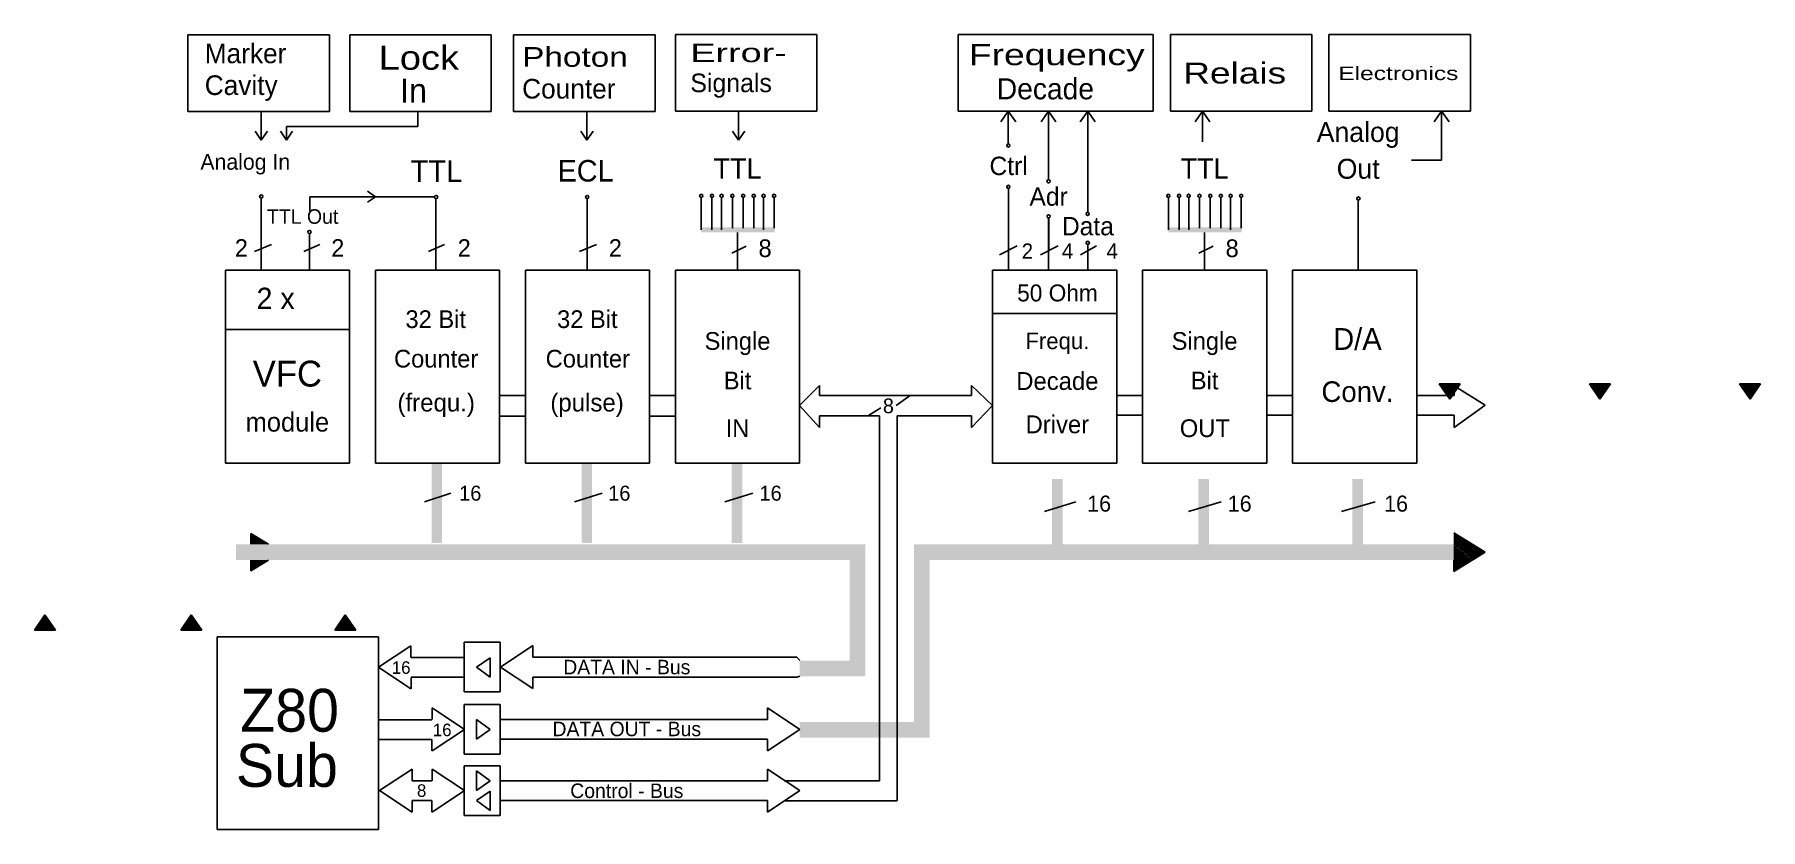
# Model space of a CAD drawing. Extents: x -6.2 to 26.8, y -1.3 to 13.9.
import ezdxf
from ezdxf.enums import TextEntityAlignment as Align

# ---------------------------------------------------------------- set-up
doc = ezdxf.new("R2010")
doc.units = 0
doc.layers.get('0').update_dxf_attribs({"linetype": 'CONTINUOUS'})

# ---------------------------------------------------------------- blocks, each defined once
blk = doc.blocks.new('RECTANG')
at = {"color": 0}
for p, q in [((1, 1), (0, 1)), ((0, 1), (0, 0)), ((1, 0), (1, 1)), ((0, 0), (1, 0))]:
    blk.add_line(p, q, dxfattribs=at)
blk = doc.blocks.new('PFEIL')
at = {"color": 0}
for p, q in [((19.197, 3.196), (19.598, 3.196)), ((19.398, 2.902), (19.197, 3.196)), ((19.598, 3.196), (19.398, 2.902))]:
    blk.add_line(p, q, dxfattribs=at)
blk.add_solid([(19.197, 3.196), (19.598, 3.196), (19.398, 2.902)], dxfattribs=at)

msp = doc.modelspace()

# ---------------------------------------------------------------- linework, layer by layer
at = {"color": 0}
for p, q in [((-1.903, 12.45), (-1.903, 11.888)), ((1.095, 12.444), (1.095, 12.151)), ((4.336, 12.439), (4.336, 11.888)), ((7.24, 12.444), (7.24, 11.888)), ((12.406, 12.444), (12.263, 12.241)), ((12.406, 11.816), (12.406, 12.444)), ((12.406, 12.444), (12.549, 12.241)), ((13.176, 12.444), (13.034, 12.241)), ((13.176, 11.13), (13.176, 12.444)), ((13.176, 12.444), (13.319, 12.241)), ((13.929, 12.444), (13.786, 12.241)), ((13.929, 12.441), (13.929, 12.444)), ((13.929, 12.444), (14.072, 12.241)), ((13.929, 10.505), (13.929, 12.441)), ((16.127, 12.445), (15.984, 12.241)), ((16.127, 12.445), (16.27, 12.241)), ((16.128, 11.858), (16.128, 12.444)), ((20.707, 12.445), (20.564, 12.241)), ((20.707, 11.506), (20.707, 12.444)), ((20.707, 12.445), (20.85, 12.241)), ((-1.903, 11.888), (-2.021, 12.057)), ((-1.903, 11.888), (-1.785, 12.057)), ((-1.42, 11.888), (-1.537, 12.057)), ((-1.42, 11.888), (-1.302, 12.057)), ((1.095, 12.151), (-1.419, 12.151)), ((-1.419, 12.151), (-1.419, 11.889)), ((4.336, 11.888), (4.218, 12.057)), ((4.336, 11.888), (4.454, 12.057)), ((7.24, 11.888), (7.122, 12.057)), ((7.24, 11.888), (7.358, 12.057)), ((20.132, 11.506), (20.707, 11.506)), ((12.408, 9.398), (12.408, 10.959)), ((-1.906, 10.792), (-1.906, 9.4)), ((-0.973, 10.532), (-0.973, 10.803)), ((-0.973, 10.803), (1.418, 10.803)), ((0.284, 10.803), (0.134, 10.91)), ((0.284, 10.803), (0.134, 10.697)), ((1.444, 9.396), (1.444, 10.767)), ((4.339, 9.396), (4.339, 10.767)), ((6.526, 10.173), (6.526, 10.789)), ((6.731, 10.173), (6.731, 10.789)), ((6.916, 10.173), (6.916, 10.789)), ((7.121, 10.203), (7.121, 10.789)), ((7.327, 10.203), (7.327, 10.789)), ((7.532, 10.203), (7.532, 10.789)), ((7.717, 10.173), (7.717, 10.789)), ((7.922, 10.203), (7.922, 10.789)), ((15.473, 10.173), (15.473, 10.789)), ((15.679, 10.173), (15.679, 10.789)), ((15.863, 10.173), (15.863, 10.789)), ((16.069, 10.203), (16.069, 10.789)), ((16.274, 10.203), (16.274, 10.789)), ((16.479, 10.203), (16.479, 10.789)), ((16.664, 10.173), (16.664, 10.789)), ((16.869, 10.203), (16.869, 10.789)), ((19.11, 9.391), (19.11, 10.743)), ((13.177, 9.398), (13.177, 10.398)), ((13.181, 9.782), (13.181, 10.398)), ((-0.976, 9.389), (-0.976, 10.099)), ((7.22, 9.387), (7.22, 10.118)), ((16.167, 9.387), (16.167, 10.118)), ((-2.03, 9.758), (-1.704, 9.888)), ((-1.089, 9.758), (-0.782, 9.888)), ((1.299, 9.758), (1.607, 9.888)), ((4.194, 9.758), (4.52, 9.888)), ((7.11, 9.726), (7.384, 9.857)), ((12.238, 9.69), (12.579, 9.861)), ((13.023, 9.69), (13.365, 9.861)), ((13.791, 9.69), (14.099, 9.861)), ((13.928, 9.398), (13.928, 9.886)), ((13.93, 9.386), (13.93, 9.89)), ((16.058, 9.726), (16.332, 9.857)), ((12.099, 8.567), (14.485, 8.567)), ((-2.591, 8.264), (-0.216, 8.264)), ((3.159, 6.997), (2.661, 6.997)), ((6.031, 6.997), (5.519, 6.997)), ((8.409, 6.804), (8.792, 7.19)), ((8.792, 7.19), (8.792, 6.997)), ((8.792, 6.997), (11.701, 6.997)), ((10.256, 6.806), (10.526, 6.999)), ((11.701, 6.997), (11.701, 7.19)), ((11.701, 7.19), (12.107, 6.804)), ((14.972, 6.996), (14.487, 6.996)), ((17.847, 6.996), (17.361, 6.996)), ((20.945, 6.996), (20.236, 6.996)), ((21.543, 6.809), (20.945, 7.183)), ((20.945, 7.183), (20.945, 6.996)), ((8.792, 6.385), (8.409, 6.804)), ((9.726, 6.613), (9.965, 6.762)), ((12.107, 6.804), (11.701, 6.385)), ((14.487, 6.623), (14.972, 6.623)), ((17.361, 6.623), (17.847, 6.623)), ((20.236, 6.623), (20.945, 6.623)), ((20.945, 6.383), (21.543, 6.809)), ((20.945, 6.623), (20.945, 6.383)), ((2.661, 6.603), (3.159, 6.603)), ((5.532, 6.603), (6.031, 6.603)), ((9.942, 6.61), (8.792, 6.61)), ((8.792, 6.61), (8.792, 6.385)), ((9.942, -0.382), (9.942, 6.61)), ((11.701, 6.61), (10.28, 6.61)), ((10.28, 6.61), (10.28, -0.768)), ((11.701, 6.385), (11.701, 6.61)), ((1.227, 4.962), (1.729, 5.126)), ((4.097, 4.962), (4.627, 5.126)), ((6.98, 4.962), (7.511, 5.126)), ((13.1, 4.773), (13.703, 4.958)), ((15.857, 4.773), (16.482, 4.958)), ((18.787, 4.773), (19.433, 4.958)), ((-2.1, 4.148), (-2.1, 4.351)), ((-2.1, 4.351), (-1.766, 4.148)), ((21.544, 3.995), (20.943, 4.365)), ((20.941, 3.625), (21.544, 3.995)), ((-2.1, 3.845), (-2.1, 3.642)), ((-2.1, 3.642), (-1.766, 3.845)), ((20.941, 3.843), (20.941, 3.624)), ((0.965, 2.203), (0.344, 1.791)), ((0.965, 1.981), (0.965, 2.203)), ((3.299, 2.208), (2.678, 1.796)), ((3.297, 1.985), (7.796, 1.985)), ((3.299, 1.986), (3.299, 2.208)), ((7.794, 1.985), (8.354, 1.985)), ((8.354, 1.985), (8.412, 1.923)), ((0.344, 1.791), (0.965, 1.379)), ((0.968, 1.981), (1.987, 1.981)), ((2.479, 1.972), (2.221, 1.796)), ((2.221, 1.796), (2.481, 1.6)), ((2.481, 1.6), (2.481, 1.972)), ((2.678, 1.796), (3.299, 1.384)), ((0.967, 1.599), (0.967, 1.379)), ((0.968, 1.602), (1.987, 1.602)), ((3.299, 1.605), (7.796, 1.605)), ((3.301, 1.604), (3.301, 1.384)), ((7.794, 1.603), (8.354, 1.603)), ((8.354, 1.603), (8.412, 1.619)), ((1.369, 0.792), (1.369, 1.014)), ((1.369, 1.014), (1.99, 0.602)), ((7.794, 1.014), (8.415, 0.602)), ((7.796, 0.792), (7.796, 1.014)), ((1.366, 0.787), (0.347, 0.787)), ((2.221, 0.413), (2.221, 0.792)), ((2.221, 0.792), (2.48, 0.6)), ((2.673, 0.792), (7.796, 0.792)), ((1.366, 0.408), (0.347, 0.408)), ((1.367, 0.411), (1.367, 0.191)), ((1.99, 0.602), (1.369, 0.19)), ((2.48, 0.6), (2.221, 0.413)), ((2.673, 0.412), (7.796, 0.412)), ((8.415, 0.602), (7.794, 0.19)), ((7.794, 0.411), (7.794, 0.191)), ((0.985, -0.158), (0.364, -0.57)), ((0.985, -0.38), (0.985, -0.158)), ((1.369, -0.158), (1.99, -0.57)), ((1.369, -0.38), (1.369, -0.158)), ((2.221, -0.189), (2.48, -0.381)), ((2.221, -0.569), (2.221, -0.189)), ((7.794, -0.158), (8.415, -0.57)), ((7.796, -0.38), (7.796, -0.158)), ((0.364, -0.57), (0.985, -0.982)), ((0.987, -0.38), (1.177, -0.38)), ((1.367, -0.38), (1.177, -0.38)), ((1.99, -0.57), (1.369, -0.982)), ((2.48, -0.381), (2.221, -0.569)), ((2.479, -0.583), (2.221, -0.759)), ((2.481, -0.954), (2.481, -0.583)), ((2.673, -0.38), (7.796, -0.38)), ((8.415, -0.57), (7.794, -0.982)), ((8.116, -0.382), (9.942, -0.382)), ((1.177, -0.761), (0.987, -0.761)), ((0.987, -0.762), (0.987, -0.982)), ((1.177, -0.761), (1.367, -0.761)), ((1.367, -0.762), (1.367, -0.982)), ((2.221, -0.759), (2.481, -0.954)), ((2.673, -0.761), (7.796, -0.761)), ((7.794, -0.762), (7.794, -0.982)), ((10.28, -0.768), (8.116, -0.768))]:
    msp.add_line(p, q, dxfattribs=at)
for centre in [(12.408, 11.785), (12.408, 10.993), (13.178, 11.1), (-1.904, 10.809), (1.446, 10.798), (4.339, 10.798), (6.525, 10.821), (6.732, 10.821), (6.914, 10.821), (7.122, 10.821), (7.329, 10.821), (7.531, 10.821), (7.719, 10.821), (7.921, 10.821), (15.472, 10.821), (15.679, 10.821), (15.861, 10.821), (16.069, 10.821), (16.276, 10.821), (16.479, 10.821), (16.666, 10.821), (16.868, 10.821), (19.114, 10.771), (13.179, 10.43), (13.927, 10.477), (-0.98, 10.13), (13.929, 9.922)]:
    msp.add_circle(centre, 0.0304, dxfattribs=at)
for points in [[(-2.099, 4.35), (-2.099, 4.148), (-1.77, 4.148)], [(20.936, 4.143), (21.299, 4.143), (20.936, 4.365)], [(20.936, 4.143), (21.301, 3.843), (20.938, 3.843)], [(20.938, 4.143), (21.301, 4.143), (21.301, 3.846)], [(21.303, 3.847), (21.303, 4.143), (21.544, 3.995)], [(-2.099, 3.641), (-2.099, 3.849), (-1.764, 3.849)], [(20.941, 3.843), (20.941, 3.625), (21.301, 3.843)]]:
    msp.add_solid(points, dxfattribs=at)
for points in [[(6.524, 10.22), (6.524, 10.12), (7.931, 10.22), (7.931, 10.12)], [(15.471, 10.22), (15.471, 10.12), (16.878, 10.22), (16.878, 10.12)], [(1.358, 4.173), (1.558, 4.173), (1.358, 5.699), (1.558, 5.699)], [(4.234, 4.173), (4.434, 4.173), (4.234, 5.699), (4.434, 5.699)], [(7.11, 4.173), (7.31, 4.173), (7.11, 5.699), (7.31, 5.699)], [(13.446, 5.396), (13.246, 5.396), (13.446, 4.138), (13.246, 4.138)], [(16.25, 5.396), (16.05, 5.396), (16.25, 4.138), (16.05, 4.138)], [(19.2, 5.396), (19, 5.396), (19.2, 4.138), (19, 4.138)], [(9.369, 3.847), (9.669, 4.147), (-2.386, 3.847), (-2.386, 4.147)], [(9.369, 1.918), (9.669, 1.618), (9.369, 3.847), (9.669, 4.147)], [(10.6, 0.745), (10.9, 0.445), (10.6, 4.147), (10.9, 3.847)], [(20.936, 3.844), (20.936, 4.144), (10.609, 3.844), (10.609, 4.144)], [(8.41, 1.918), (8.41, 1.618), (9.369, 1.918), (9.669, 1.618)], [(8.41, 0.745), (8.41, 0.445), (10.6, 0.745), (10.9, 0.445)]]:
    msp.add_trace(points, dxfattribs=at)

# ---------------------------------------------------------------- block references
for p, xscale, yscale, zscale in [((-3.307, 12.439), 2.709300022651284, 1.466508508733067, 2.709300022651284), ((-0.208, 12.439), 2.709300022651284, 1.466508508733067, 2.709300022651284), ((2.931, 12.439), 2.709300022651284, 1.466508508733067, 2.709300022651284), ((6.029, 12.444), 2.709300022651284, 1.466508508733067, 2.709300022651284), ((11.448, 12.444), 3.735550031231302, 1.466508508733062, 3.735550031231302), ((15.512, 12.444), 2.709300022651284, 1.466508508733067, 2.709300022651284), ((18.55, 12.444), 2.709300022651284, 1.466508508733067, 2.709300022651284), ((-2.591, 5.699), 2.380900019905665, 3.695601442007316, 2.380900019905665), ((0.282, 5.699), 2.380900019905665, 3.695601442007316, 2.380900019905665), ((3.156, 5.699), 2.380900019905665, 3.695601442007316, 2.380900019905665), ((6.029, 5.699), 2.380900019905665, 3.695601442007316, 2.380900019905665), ((12.105, 5.699), 2.380900019905665, 3.695601442007316, 2.380900019905665), ((14.977, 5.699), 2.380900019905665, 3.695601442007316, 2.380900019905665), ((17.852, 5.699), 2.380900019905665, 3.695601442007316, 2.380900019905665), ((-2.746, -1.315), 3.088000730042777, 3.692296634100313, 3.088000730042777), ((1.986, 2.27), 0.6874711061920897, -0.9507042253521125, 0.6874711061920897), ((1.986, 0.127), 0.6874711061920897, 0.9507042253521125, 0.6874711061920897), ((1.986, -1.046), 0.6874711061920897, 0.9507042253521125, 0.6874711061920897)]:
    msp.add_blockref('RECTANG', p, dxfattribs=dict(at, xscale=xscale, yscale=yscale, zscale=zscale))
for p in [(1.466, 4.025), (4.342, 4.025), (7.218, 4.025)]:
    msp.add_blockref('PFEIL', p, dxfattribs=at)
at = {"color": 0, "rotation": 180}
for p in [(13.351, 5.696), (16.154, 5.696), (19.104, 5.696)]:
    msp.add_blockref('PFEIL', p, dxfattribs=at)

# ---------------------------------------------------------------- texts
at = {"color": 0}
for s, height, p in [('Marker', 0.376, (-2.986, 13.362)), ('Cavity', 0.376, (-2.986, 12.753)), ('In', 0.4618, (0.756, 12.606)), ('Counter', 0.376, (3.094, 12.685)), ('Signals', 0.3559, (6.317, 12.807)), ('Decade', 0.4039, (12.187, 12.67)), ('Analog In', 0.3043, (-3.069, 11.321)), ('ECL', 0.4127, (3.772, 11.095)), ('TTL Out', 0.2789, (-1.795, 10.286)), ('2', 0.336, (-2.409, 9.655)), ('2', 0.336, (-0.562, 9.655)), ('2', 0.336, (1.86, 9.655)), ('2', 0.336, (4.755, 9.655)), ('8', 0.339, (7.622, 9.648)), ('8', 0.339, (16.569, 9.648)), ('2', 0.293, (12.664, 9.617)), ('4', 0.293, (13.433, 9.617)), ('4', 0.293, (14.287, 9.617)), ('2 x', 0.4106, (-1.994, 8.651)), ('16', 0.287, (1.887, 4.983)), ('16', 0.287, (4.742, 4.983)), ('16', 0.287, (7.64, 4.983)), ('16', 0.3079, (13.918, 4.773)), ('16', 0.3079, (16.611, 4.773)), ('16', 0.3079, (19.606, 4.773)), ('Z80', 0.8212, (-2.307, 0.558)), ('Sub', 0.8212, (-2.389, -0.498))]:
    msp.add_text(s, height=height, dxfattribs=at).set_placement(p)
for s, height, p, p2 in [('Lock', 0.4618, (0.346, 13.236), (1.885, 13.236)), ('Photon', 0.376, (3.094, 13.294), (5.118, 13.294)), ('Error-', 0.3559, (6.317, 13.383), (8.164, 13.383)), ('Frequency', 0.4039, (11.653, 13.324), (15.019, 13.324)), ('Relais', 0.4017, (15.758, 12.972), (17.729, 12.972)), ('Electronics', 0.2585, (18.727, 13.039), (21.029, 13.039))]:
    msp.add_text(s, height=height, dxfattribs=at).set_placement(p, p2, align=Align.ALIGNED)
for s, height, p in [('Analog', 0.3813, (19.109, 11.853)), ('Ctrl', 0.352, (12.413, 11.219)), ('TTL', 0.4167, (1.453, 11.087)), ('TTL', 0.3866, (7.22, 11.152)), ('TTL', 0.3866, (16.168, 11.152)), ('Out', 0.3813, (19.109, 11.149)), ('Adr', 0.352, (13.179, 10.632)), ('Data', 0.352, (13.932, 10.065)), ('50 Ohm', 0.3247, (13.349, 8.799)), ('32 Bit', 0.3391, (1.439, 8.29)), ('32 Bit', 0.3391, (4.343, 8.29)), ('D/A', 0.4175, (19.095, 7.871)), ('Single', 0.3394, (7.22, 7.872)), ('Frequ.', 0.3172, (13.347, 7.885)), ('Single', 0.3394, (16.167, 7.872)), ('VFC', 0.496, (-1.403, 7.168)), ('Counter', 0.3394, (1.447, 7.533)), ('Counter', 0.3394, (4.352, 7.533)), ('Bit', 0.3394, (7.22, 7.115)), ('Decade', 0.3416, (13.347, 7.104)), ('Bit', 0.3394, (16.167, 7.115)), ('Conv.', 0.3943, (19.095, 6.874)), ('(frequ.)', 0.3441, (1.448, 6.691)), ('(pulse)', 0.3441, (4.338, 6.691)), ('8', 0.282, (10.11, 6.658)), ('module', 0.3655, (-1.403, 6.306)), ('Driver', 0.3416, (13.347, 6.274)), ('IN', 0.3394, (7.22, 6.202)), ('OUT', 0.3398, (16.172, 6.201)), ('16', 0.2406, (0.777, 1.666)), ('DATA IN - Bus', 0.27766, (5.099, 1.657)), ('16', 0.2406, (1.563, 0.472)), ('DATA OUT - Bus', 0.27766, (5.099, 0.472)), ('8', 0.241, (1.169, -0.69)), ('Control - Bus', 0.27766, (5.099, -0.712))]:
    msp.add_text(s, height=height, dxfattribs=at).set_placement(p, align=Align.CENTER)

doc.saveas('drawing.dxf')
